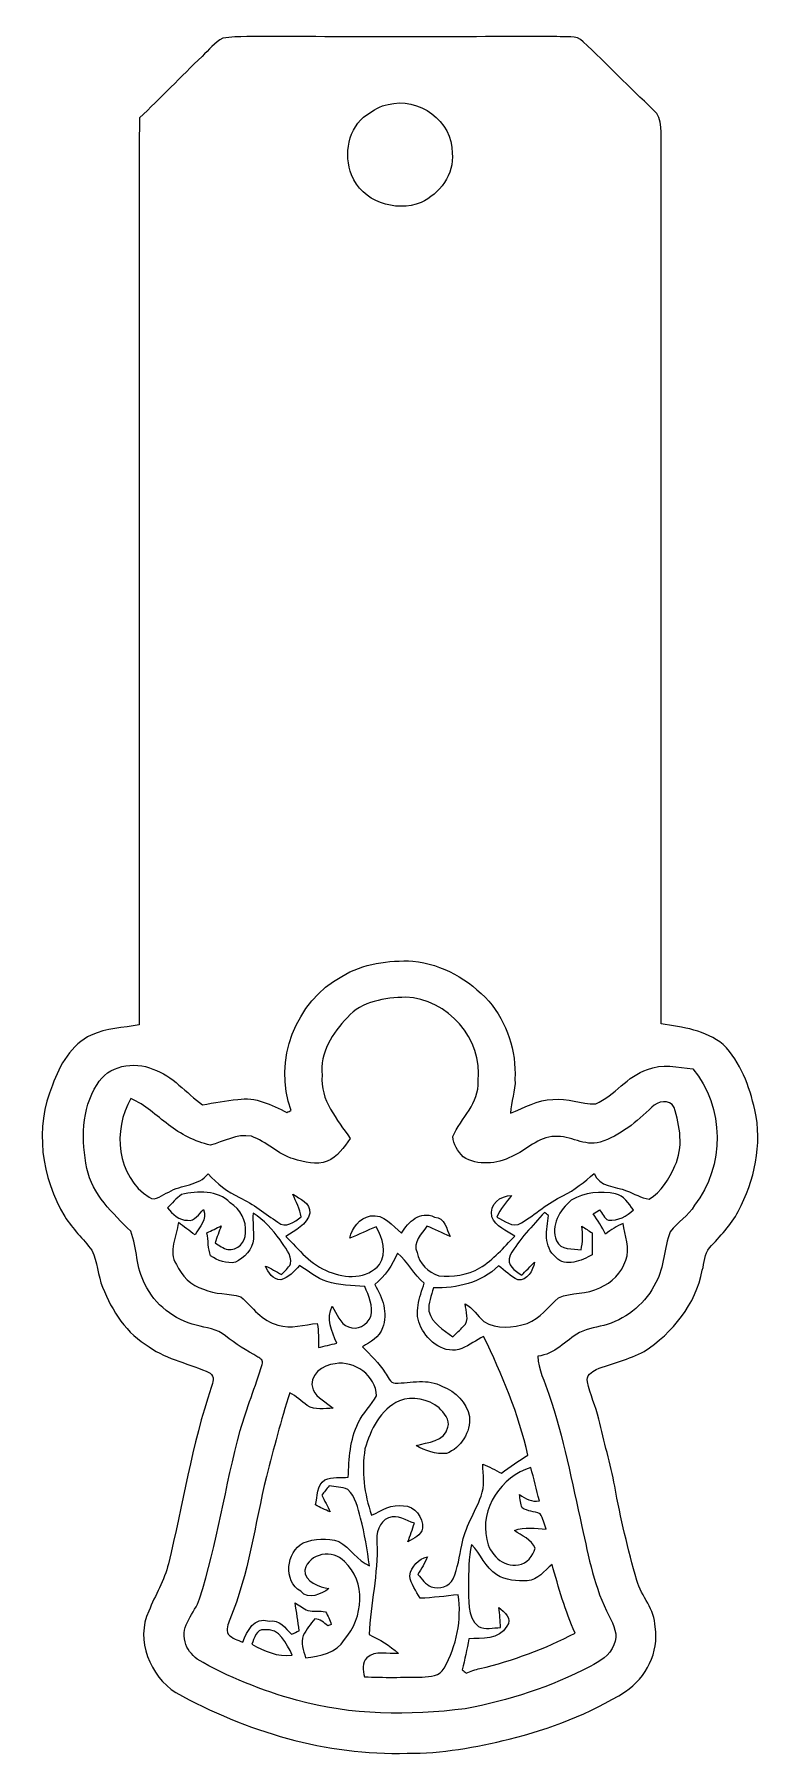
# Model space of a CAD drawing. Header units: centimetres. Extents: x -6.4 to 6.6, y -15.2 to 15.6.
import ezdxf

# ---------------------------------------------------------------- set-up
doc = ezdxf.new("R2010")
doc.units = ezdxf.units.CM
doc.header["$MEASUREMENT"] = 0
doc.layers.add('Layer 1', color=7, linetype='Continuous')

msp = doc.modelspace()

# ---------------------------------------------------------------- linework, layer by layer
at = {"layer": 'Layer 1', "color": 9}
for points, knots in [([(-3.06776, 15.55115), (-2.78165, 15.58749), (-2.49273, 15.57726), (-2.20486, 15.57867), (-2.20486, 15.57867), (-0.49953, 15.57091), (1.20579, 15.57584), (2.91147, 15.57796), (2.91147, 15.57796), (3.06599, 15.5575), (3.2639, 15.61606), (3.38455, 15.48553), (3.38455, 15.48553), (3.80647, 15.08407), (4.21393, 14.66744), (4.63832, 14.2688), (4.63832, 14.2688), (4.83623, 14.10688), (4.76038, 13.82289), (4.78331, 13.60029), (4.78331, 13.60029), (4.77696, 8.36718), (4.78014, 3.13408), (4.78155, -2.09903), (4.78155, -2.09903), (5.16925, -2.15441), (5.57883, -2.21086), (5.89421, -2.46768), (5.89421, -2.46768), (6.20818, -2.78165), (6.35882, -3.21451), (6.45971, -3.63714), (6.45971, -3.63714), (6.5973, -4.25556), (6.45372, -4.90291), (6.16126, -5.45465), (6.16126, -5.45465), (6.03215, -5.70195), (5.83318, -5.90197), (5.6455, -6.10517), (5.6455, -6.10517), (5.54849, -6.21489), (5.56154, -6.37575), (5.51639, -6.50804), (5.51639, -6.50804), (5.40279, -7.11623), (4.9851, -7.62882), (4.47746, -7.9629), (4.47746, -7.9629), (4.20546, -8.10401), (3.9056, -8.1788), (3.61915, -8.28322), (3.61915, -8.28322), (3.54154, -8.32873), (3.429, -8.39893), (3.45863, -8.50477), (3.45863, -8.50477), (3.50767, -8.73196), (3.60962, -8.94433), (3.66289, -9.17152), (3.66289, -9.17152), (3.75073, -9.57474), (3.87421, -9.96985), (3.94935, -10.37625), (3.94935, -10.37625), (4.05095, -10.94387), (4.18677, -11.50549), (4.34481, -12.06006), (4.34481, -12.06006), (4.42489, -12.3511), (4.67466, -12.579), (4.67219, -12.89473), (4.67219, -12.89473), (4.74698, -13.34594), (4.51203, -13.80102), (4.14302, -14.0522), (4.14302, -14.0522), (3.50061, -14.44519), (2.79259, -14.72636), (2.06093, -14.90274), (2.06093, -14.90274), (1.4605, -15.04527), (0.84949, -15.16521), (0.22966, -15.15533), (0.22966, -15.15533), (-1.21885, -15.19696), (-2.65042, -14.76939), (-3.90984, -14.07054), (-3.90984, -14.07054), (-4.37444, -13.77597), (-4.63938, -13.12757), (-4.39561, -12.61004), (-4.39561, -12.61004), (-4.28343, -12.325), (-4.11233, -12.06324), (-4.04424, -11.76161), (-4.04424, -11.76161), (-3.78495, -10.71033), (-3.62656, -9.63224), (-3.2766, -8.60496), (-3.2766, -8.60496), (-3.24803, -8.52029), (-3.20746, -8.40916), (-3.29918, -8.34813), (-3.29918, -8.34813), (-3.65407, -8.17633), (-4.06329, -8.11636), (-4.3882, -7.87894), (-4.3882, -7.87894), (-4.79072, -7.64681), (-5.05566, -7.23583), (-5.22288, -6.81249), (-5.22288, -6.81249), (-5.30966, -6.59906), (-5.31424, -6.35882), (-5.41302, -6.15068), (-5.41302, -6.15068), (-5.5686, -5.94466), (-5.76404, -5.76933), (-5.89915, -5.54778), (-5.89915, -5.54778), (-6.32389, -4.85352), (-6.44419, -3.95111), (-6.1214, -3.19264), (-6.1214, -3.19264), (-5.99087, -2.83633), (-5.7845, -2.46309), (-5.42502, -2.29799), (-5.42502, -2.29799), (-5.15585, -2.16923), (-4.85493, -2.16782), (-4.56706, -2.11561), (-4.56706, -2.11561), (-4.56777, 3.29671), (-4.57271, 8.70902), (-4.56459, 14.12134), (-4.56459, 14.12134), (-4.18042, 14.47941), (-3.81988, 14.86076), (-3.44064, 15.22342), (-3.44064, 15.22342), (-3.3214, 15.33701), (-3.21663, 15.47424), (-3.06776, 15.55115), (-3.06776, 15.55115), (-3.06776, 15.55115), (-3.06776, 15.55115), (-3.06776, 15.55115)], [0, 0, 0, 0, 0.02631579, 0.02631579, 0.02631579, 0.02631579, 0.05263158, 0.05263158, 0.05263158, 0.05263158, 0.07894737, 0.07894737, 0.07894737, 0.07894737, 0.10526316, 0.10526316, 0.10526316, 0.10526316, 0.13157895, 0.13157895, 0.13157895, 0.13157895, 0.15789474, 0.15789474, 0.15789474, 0.15789474, 0.18421053, 0.18421053, 0.18421053, 0.18421053, 0.21052632, 0.21052632, 0.21052632, 0.21052632, 0.23684211, 0.23684211, 0.23684211, 0.23684211, 0.26315789, 0.26315789, 0.26315789, 0.26315789, 0.28947368, 0.28947368, 0.28947368, 0.28947368, 0.31578947, 0.31578947, 0.31578947, 0.31578947, 0.34210526, 0.34210526, 0.34210526, 0.34210526, 0.36842105, 0.36842105, 0.36842105, 0.36842105, 0.39473684, 0.39473684, 0.39473684, 0.39473684, 0.42105263, 0.42105263, 0.42105263, 0.42105263, 0.44736842, 0.44736842, 0.44736842, 0.44736842, 0.47368421, 0.47368421, 0.47368421, 0.47368421, 0.5, 0.5, 0.5, 0.5, 0.52631579, 0.52631579, 0.52631579, 0.52631579, 0.55263158, 0.55263158, 0.55263158, 0.55263158, 0.57894737, 0.57894737, 0.57894737, 0.57894737, 0.60526316, 0.60526316, 0.60526316, 0.60526316, 0.63157895, 0.63157895, 0.63157895, 0.63157895, 0.65789474, 0.65789474, 0.65789474, 0.65789474, 0.68421053, 0.68421053, 0.68421053, 0.68421053, 0.71052632, 0.71052632, 0.71052632, 0.71052632, 0.73684211, 0.73684211, 0.73684211, 0.73684211, 0.76315789, 0.76315789, 0.76315789, 0.76315789, 0.78947368, 0.78947368, 0.78947368, 0.78947368, 0.81578947, 0.81578947, 0.81578947, 0.81578947, 0.84210526, 0.84210526, 0.84210526, 0.84210526, 0.86842105, 0.86842105, 0.86842105, 0.86842105, 0.89473684, 0.89473684, 0.89473684, 0.89473684, 0.92105263, 0.92105263, 0.92105263, 0.92105263, 0.94736842, 0.94736842, 0.94736842, 0.94736842, 1, 1, 1, 1]), ([(-0.10901, 14.36017), (-0.25259, 14.34465), (-0.37253, 14.25469), (-0.48895, 14.17743), (-0.48895, 14.17743), (-0.82656, 13.9513), (-0.90911, 13.46059), (-0.76447, 13.10146), (-0.76447, 13.10146), (-0.58244, 12.61851), (0.02187, 12.42695), (0.48154, 12.6044), (0.48154, 12.6044), (0.80821, 12.75962), (1.08514, 13.11522), (1.03576, 13.49234), (1.03576, 13.49234), (1.05798, 14.06278), (0.42862, 14.50904), (-0.10901, 14.36017), (-0.10901, 14.36017), (-0.10901, 14.36017), (-0.10901, 14.36017), (-0.10901, 14.36017)], [0, 0, 0, 0, 0.14285714, 0.14285714, 0.14285714, 0.14285714, 0.28571429, 0.28571429, 0.28571429, 0.28571429, 0.42857143, 0.42857143, 0.42857143, 0.42857143, 0.57142857, 0.57142857, 0.57142857, 0.57142857, 0.71428571, 0.71428571, 0.71428571, 0.71428571, 1, 1, 1, 1]), ([(-0.93874, -1.24672), (-1.7653, -1.6891), (-2.17417, -2.76789), (-1.84679, -3.64666), (-1.84679, -3.64666), (-1.86514, -3.65584), (-1.90253, -3.67418), (-1.92088, -3.683), (-1.92088, -3.683), (-2.19428, -3.55283), (-2.48814, -3.39549), (-2.80282, -3.45123), (-2.80282, -3.45123), (-3.01519, -3.46604), (-3.22333, -3.51331), (-3.43288, -3.54542), (-3.43288, -3.54542), (-3.73098, -3.33728), (-3.96416, -3.02436), (-4.32082, -2.90865), (-4.32082, -2.90865), (-4.65773, -2.75802), (-5.13398, -2.84374), (-5.32201, -3.18453), (-5.32201, -3.18453), (-5.60529, -3.62691), (-5.60881, -4.18818), (-5.50333, -4.68665), (-5.50333, -4.68665), (-5.40844, -5.15338), (-5.04014, -5.48781), (-4.71981, -5.81131), (-4.71981, -5.81131), (-4.59634, -6.11293), (-4.62809, -6.46642), (-4.4637, -6.7564), (-4.4637, -6.7564), (-4.29225, -7.12646), (-3.93735, -7.39563), (-3.54471, -7.49194), (-3.54471, -7.49194), (-3.36868, -7.54168), (-3.17183, -7.56038), (-3.02436, -7.67997), (-3.02436, -7.67997), (-2.84268, -7.82532), (-2.64478, -7.94914), (-2.44122, -8.06168), (-2.44122, -8.06168), (-2.39536, -8.08919), (-2.33257, -8.13188), (-2.36432, -8.19362), (-2.36432, -8.19362), (-2.48779, -8.59014), (-2.64372, -8.97714), (-2.75872, -9.37719), (-2.75872, -9.37719), (-3.02824, -10.37449), (-3.16936, -11.40425), (-3.48756, -12.38885), (-3.48756, -12.38885), (-3.5687, -12.65096), (-3.83681, -12.86439), (-3.74333, -13.16179), (-3.74333, -13.16179), (-3.72604, -13.29267), (-3.62056, -13.3858), (-3.52919, -13.47188), (-3.52919, -13.47188), (-2.97321, -13.79537), (-2.36961, -14.03103), (-1.75119, -14.2053), (-1.75119, -14.2053), (-0.76906, -14.47765), (0.26776, -14.48541), (1.27282, -14.35841), (1.27282, -14.35841), (2.04717, -14.20812), (2.80811, -13.96894), (3.50908, -13.60382), (3.50908, -13.60382), (3.67806, -13.50821), (3.8668, -13.40873), (3.93418, -13.21223), (3.93418, -13.21223), (4.02414, -13.04396), (3.92501, -12.85522), (3.84881, -12.70071), (3.84881, -12.70071), (3.5881, -12.20188), (3.48015, -11.64378), (3.36268, -11.09874), (3.36268, -11.09874), (3.18135, -10.30429), (3.03565, -9.49819), (2.76613, -8.72772), (2.76613, -8.72772), (2.69663, -8.5023), (2.58057, -8.28534), (2.57246, -8.04545), (2.57246, -8.04545), (2.87161, -8.01829), (3.06987, -7.7664), (3.31576, -7.62459), (3.31576, -7.62459), (3.47133, -7.54451), (3.64843, -7.52898), (3.81388, -7.47713), (3.81388, -7.47713), (4.19029, -7.35894), (4.51732, -7.08484), (4.68559, -6.72606), (4.68559, -6.72606), (4.84187, -6.44666), (4.83164, -6.11258), (4.94136, -5.81766), (4.94136, -5.81766), (5.07224, -5.64691), (5.27297, -5.53791), (5.37986, -5.34494), (5.37986, -5.34494), (5.92279, -4.65208), (5.91891, -3.57858), (5.3467, -2.90336), (5.3467, -2.90336), (5.07929, -2.87479), (4.79354, -2.80494), (4.53566, -2.91571), (4.53566, -2.91571), (4.17195, -3.02895), (3.95146, -3.38102), (3.60892, -3.53095), (3.60892, -3.53095), (3.34963, -3.53483), (3.10197, -3.42371), (2.84092, -3.44876), (2.84092, -3.44876), (2.56575, -3.44946), (2.32939, -3.60398), (2.07998, -3.69852), (2.07998, -3.69852), (2.08668, -3.49109), (2.17487, -3.296), (2.16288, -3.08645), (2.16288, -3.08645), (2.18616, -2.58657), (2.02248, -2.07151), (1.69369, -1.69157), (1.69369, -1.69157), (1.3402, -1.30563), (0.86289, -1.02623), (0.33549, -0.97367), (0.33549, -0.97367), (-0.09984, -0.95744), (-0.55986, -1.01635), (-0.93874, -1.24672)], [0, 0, 0, 0, 0.025, 0.025, 0.025, 0.025, 0.05, 0.05, 0.05, 0.05, 0.075, 0.075, 0.075, 0.075, 0.1, 0.1, 0.1, 0.1, 0.125, 0.125, 0.125, 0.125, 0.15, 0.15, 0.15, 0.15, 0.175, 0.175, 0.175, 0.175, 0.2, 0.2, 0.2, 0.2, 0.225, 0.225, 0.225, 0.225, 0.25, 0.25, 0.25, 0.25, 0.275, 0.275, 0.275, 0.275, 0.3, 0.3, 0.3, 0.3, 0.325, 0.325, 0.325, 0.325, 0.35, 0.35, 0.35, 0.35, 0.375, 0.375, 0.375, 0.375, 0.4, 0.4, 0.4, 0.4, 0.425, 0.425, 0.425, 0.425, 0.45, 0.45, 0.45, 0.45, 0.475, 0.475, 0.475, 0.475, 0.5, 0.5, 0.5, 0.5, 0.525, 0.525, 0.525, 0.525, 0.55, 0.55, 0.55, 0.55, 0.575, 0.575, 0.575, 0.575, 0.6, 0.6, 0.6, 0.6, 0.625, 0.625, 0.625, 0.625, 0.65, 0.65, 0.65, 0.65, 0.675, 0.675, 0.675, 0.675, 0.7, 0.7, 0.7, 0.7, 0.725, 0.725, 0.725, 0.725, 0.75, 0.75, 0.75, 0.75, 0.775, 0.775, 0.775, 0.775, 0.8, 0.8, 0.8, 0.8, 0.825, 0.825, 0.825, 0.825, 0.85, 0.85, 0.85, 0.85, 0.875, 0.875, 0.875, 0.875, 0.9, 0.9, 0.9, 0.9, 0.925, 0.925, 0.925, 0.925, 0.95, 0.95, 0.95, 0.95, 1, 1, 1, 1]), ([(0.20567, -1.62172), (0.95144, -1.64641), (1.59949, -2.37137), (1.50142, -3.12244), (1.50142, -3.12244), (1.52541, -3.51402), (1.19839, -3.78319), (1.04846, -4.11339), (1.04846, -4.11339), (1.04846, -4.25521), (1.14476, -4.37621), (1.23366, -4.47816), (1.23366, -4.47816), (1.50072, -4.64326), (1.83586, -4.60693), (2.10714, -4.47216), (2.10714, -4.47216), (2.3689, -4.36069), (2.57493, -4.11586), (2.8762, -4.11339), (2.8762, -4.11339), (3.15419, -4.09046), (3.40678, -4.29789), (3.68582, -4.2164), (3.68582, -4.2164), (4.04601, -4.09822), (4.34657, -3.85127), (4.61363, -3.58951), (4.61363, -3.58951), (4.7184, -3.48262), (4.93042, -3.43112), (5.01191, -3.59269), (5.01191, -3.59269), (5.11881, -3.92465), (5.18301, -4.30989), (5.02708, -4.63903), (5.02708, -4.63903), (4.92372, -4.86516), (4.79037, -5.11104), (4.56424, -5.23381), (4.56424, -5.23381), (4.42101, -5.21758), (4.29683, -5.13327), (4.16278, -5.08741), (4.16278, -5.08741), (3.95781, -4.99992), (3.67206, -5.02038), (3.57999, -4.77661), (3.57999, -4.77661), (3.40466, -4.92372), (3.23003, -5.07647), (3.02119, -5.17419), (3.02119, -5.17419), (2.75131, -5.30154), (2.52942, -5.5058), (2.27824, -5.66244), (2.27824, -5.66244), (2.1149, -5.75839), (1.9745, -5.61552), (1.8355, -5.55766), (1.8355, -5.55766), (1.899, -5.41126), (2.00166, -5.29096), (2.1022, -5.16996), (2.1022, -5.16996), (1.90077, -5.16819), (1.69686, -5.32694), (1.74872, -5.55202), (1.74872, -5.55202), (1.81822, -5.73017), (2.0126, -5.79684), (2.159, -5.89809), (2.159, -5.89809), (1.96109, -6.09882), (1.77765, -6.32319), (1.53141, -6.46748), (1.53141, -6.46748), (1.31163, -6.59342), (1.04704, -6.63363), (0.79798, -6.60964), (0.79798, -6.60964), (0.61242, -6.5405), (0.44591, -6.39374), (0.40922, -6.1909), (0.40922, -6.1909), (0.32491, -6.00534), (0.49601, -5.8607), (0.58173, -5.71782), (0.58173, -5.71782), (0.72425, -5.7725), (0.86113, -5.84059), (0.99907, -5.90585), (0.99907, -5.90585), (0.94015, -5.76897), (0.9077, -5.56754), (0.72249, -5.5559), (0.72249, -5.5559), (0.46778, -5.43313), (0.24518, -5.64162), (0.13123, -5.84729), (0.13123, -5.84729), (-0.03351, -5.71324), (-0.18309, -5.49416), (-0.42686, -5.53649), (-0.42686, -5.53649), (-0.62265, -5.57989), (-0.75671, -5.74534), (-0.79446, -5.93513), (-0.79446, -5.93513), (-0.63747, -5.86634), (-0.48154, -5.79579), (-0.32173, -5.73264), (-0.32173, -5.73264), (-0.21026, -5.92949), (-0.12665, -6.19972), (-0.26353, -6.40362), (-0.26353, -6.40362), (-0.48613, -6.67244), (-0.87524, -6.65798), (-1.17087, -6.5338), (-1.17087, -6.5338), (-1.49049, -6.41562), (-1.7078, -6.13833), (-1.93993, -5.90268), (-1.93993, -5.90268), (-1.77941, -5.78873), (-1.55822, -5.69842), (-1.51165, -5.48605), (-1.51165, -5.48605), (-1.49507, -5.30225), (-1.68945, -5.23275), (-1.81434, -5.14738), (-1.81434, -5.14738), (-1.75789, -5.28002), (-1.69263, -5.40985), (-1.66829, -5.55413), (-1.66829, -5.55413), (-1.78682, -5.64339), (-1.94028, -5.76404), (-2.08633, -5.64833), (-2.08633, -5.64833), (-2.31175, -5.49698), (-2.52201, -5.31989), (-2.77001, -5.20524), (-2.77001, -5.20524), (-2.98873, -5.11034), (-3.17394, -4.95547), (-3.33375, -4.7812), (-3.33375, -4.7812), (-3.50061, -5.00168), (-3.81635, -4.97452), (-4.03931, -5.10893), (-4.03931, -5.10893), (-4.15184, -5.14562), (-4.27143, -5.28814), (-4.39032, -5.20241), (-4.39032, -5.20241), (-4.96605, -4.83517), (-5.05143, -3.98992), (-4.71452, -3.43359), (-4.71452, -3.43359), (-4.46193, -3.54365), (-4.26332, -3.7398), (-4.0446, -3.90243), (-4.0446, -3.90243), (-3.82623, -4.07811), (-3.56553, -4.19876), (-3.29636, -4.27002), (-3.29636, -4.27002), (-3.05294, -4.20934), (-2.82222, -4.05624), (-2.5587, -4.11092), (-2.5587, -4.11092), (-2.28529, -4.20264), (-2.08174, -4.43548), (-1.80199, -4.51626), (-1.80199, -4.51626), (-1.61149, -4.56953), (-1.39312, -4.63832), (-1.2005, -4.55648), (-1.2005, -4.55648), (-1.01212, -4.48627), (-0.90382, -4.30389), (-0.78916, -4.14973), (-0.78916, -4.14973), (-1.016, -3.80718), (-1.33491, -3.46322), (-1.29117, -3.01696), (-1.29117, -3.01696), (-1.33385, -2.62008), (-1.10349, -2.25601), (-0.83961, -1.98261), (-0.83961, -1.98261), (-0.58279, -1.68945), (-0.16334, -1.62807), (0.20567, -1.62172)], [0, 0, 0, 0, 0.02, 0.02, 0.02, 0.02, 0.04, 0.04, 0.04, 0.04, 0.06, 0.06, 0.06, 0.06, 0.08, 0.08, 0.08, 0.08, 0.1, 0.1, 0.1, 0.1, 0.12, 0.12, 0.12, 0.12, 0.14, 0.14, 0.14, 0.14, 0.16, 0.16, 0.16, 0.16, 0.18, 0.18, 0.18, 0.18, 0.2, 0.2, 0.2, 0.2, 0.22, 0.22, 0.22, 0.22, 0.24, 0.24, 0.24, 0.24, 0.26, 0.26, 0.26, 0.26, 0.28, 0.28, 0.28, 0.28, 0.3, 0.3, 0.3, 0.3, 0.32, 0.32, 0.32, 0.32, 0.34, 0.34, 0.34, 0.34, 0.36, 0.36, 0.36, 0.36, 0.38, 0.38, 0.38, 0.38, 0.4, 0.4, 0.4, 0.4, 0.42, 0.42, 0.42, 0.42, 0.44, 0.44, 0.44, 0.44, 0.46, 0.46, 0.46, 0.46, 0.48, 0.48, 0.48, 0.48, 0.5, 0.5, 0.5, 0.5, 0.52, 0.52, 0.52, 0.52, 0.54, 0.54, 0.54, 0.54, 0.56, 0.56, 0.56, 0.56, 0.58, 0.58, 0.58, 0.58, 0.6, 0.6, 0.6, 0.6, 0.62, 0.62, 0.62, 0.62, 0.64, 0.64, 0.64, 0.64, 0.66, 0.66, 0.66, 0.66, 0.68, 0.68, 0.68, 0.68, 0.7, 0.7, 0.7, 0.7, 0.72, 0.72, 0.72, 0.72, 0.74, 0.74, 0.74, 0.74, 0.76, 0.76, 0.76, 0.76, 0.78, 0.78, 0.78, 0.78, 0.8, 0.8, 0.8, 0.8, 0.82, 0.82, 0.82, 0.82, 0.84, 0.84, 0.84, 0.84, 0.86, 0.86, 0.86, 0.86, 0.88, 0.88, 0.88, 0.88, 0.9, 0.9, 0.9, 0.9, 0.92, 0.92, 0.92, 0.92, 0.94, 0.94, 0.94, 0.94, 0.96, 0.96, 0.96, 0.96, 1, 1, 1, 1]), ([(-3.80894, -5.15338), (-3.51755, -5.08176), (-3.16689, -5.0733), (-2.93617, -5.29872), (-2.93617, -5.29872), (-2.75696, -5.41796), (-2.64089, -5.6194), (-2.66347, -5.84059), (-2.66347, -5.84059), (-2.65324, -6.00781), (-2.81376, -6.15491), (-2.97921, -6.13939), (-2.97921, -6.13939), (-3.06388, -6.11787), (-3.13443, -6.06249), (-3.20816, -6.01839), (-3.20816, -6.01839), (-3.17429, -5.91679), (-3.13761, -5.81589), (-3.09951, -5.71606), (-3.09951, -5.71606), (-3.18558, -5.75486), (-3.2699, -5.79649), (-3.35386, -5.83953), (-3.35386, -5.83953), (-3.32705, -5.97429), (-3.33763, -6.12105), (-3.28824, -6.25228), (-3.28824, -6.25228), (-3.15701, -6.33377), (-3.00461, -6.39692), (-2.84551, -6.36552), (-2.84551, -6.36552), (-2.68464, -6.28297), (-2.53647, -6.13974), (-2.52166, -5.94995), (-2.52166, -5.94995), (-2.51531, -5.79579), (-2.53718, -5.64233), (-2.52906, -5.48852), (-2.52906, -5.48852), (-2.33045, -5.60317), (-2.18369, -5.78414), (-2.04505, -5.96265), (-2.04505, -5.96265), (-1.96497, -6.09741), (-1.82457, -6.22053), (-1.85561, -6.39621), (-1.85561, -6.39621), (-1.8983, -6.46818), (-1.96109, -6.52498), (-2.0193, -6.58424), (-2.0193, -6.58424), (-2.11243, -6.52992), (-2.20627, -6.47735), (-2.30399, -6.4329), (-2.30399, -6.4329), (-2.25778, -6.5465), (-2.17311, -6.68584), (-2.03235, -6.67808), (-2.03235, -6.67808), (-1.88948, -6.64563), (-1.79317, -6.52533), (-1.69651, -6.42479), (-1.69651, -6.42479), (-1.53635, -6.52463), (-1.38748, -6.64916), (-1.20721, -6.71266), (-1.20721, -6.71266), (-0.98848, -6.78321), (-0.756, -6.78145), (-0.52881, -6.79803), (-0.52881, -6.79803), (-0.45685, -6.96736), (-0.36901, -7.14869), (-0.41981, -7.33919), (-0.41981, -7.33919), (-0.48366, -7.48277), (-0.66358, -7.59777), (-0.81774, -7.52263), (-0.81774, -7.52263), (-0.98108, -7.46619), (-1.022, -7.28027), (-1.11054, -7.15186), (-1.11054, -7.15186), (-1.22731, -7.37447), (-1.11266, -7.60307), (-1.02941, -7.81473), (-1.02941, -7.81473), (-1.13983, -7.83978), (-1.24919, -7.86624), (-1.35855, -7.89305), (-1.35855, -7.89305), (-1.35643, -7.74771), (-1.35396, -7.60271), (-1.37724, -7.45913), (-1.37724, -7.45913), (-1.61008, -7.47995), (-1.85314, -7.56849), (-2.08209, -7.48877), (-2.08209, -7.48877), (-2.36714, -7.42244), (-2.54176, -7.16774), (-2.74602, -6.98253), (-2.74602, -6.98253), (-2.96439, -6.91268), (-3.20746, -6.94902), (-3.41771, -6.8453), (-3.41771, -6.8453), (-3.64067, -6.78392), (-3.80647, -6.60788), (-3.90208, -6.40433), (-3.90208, -6.40433), (-4.05589, -6.1722), (-3.89149, -5.89986), (-3.86644, -5.65397), (-3.86644, -5.65397), (-3.76661, -5.72699), (-3.66783, -5.80143), (-3.56799, -5.87516), (-3.56799, -5.87516), (-3.49215, -5.73193), (-3.33834, -5.59611), (-3.41489, -5.42008), (-3.41489, -5.42008), (-3.49532, -5.49592), (-3.57152, -5.63915), (-3.70134, -5.6134), (-3.70134, -5.6134), (-3.86045, -5.61622), (-3.96734, -5.50051), (-4.06153, -5.39256), (-4.06153, -5.39256), (-3.97898, -5.31142), (-3.90419, -5.22005), (-3.80894, -5.15338)], [0, 0, 0, 0, 0.02857143, 0.02857143, 0.02857143, 0.02857143, 0.05714286, 0.05714286, 0.05714286, 0.05714286, 0.08571429, 0.08571429, 0.08571429, 0.08571429, 0.11428571, 0.11428571, 0.11428571, 0.11428571, 0.14285714, 0.14285714, 0.14285714, 0.14285714, 0.17142857, 0.17142857, 0.17142857, 0.17142857, 0.2, 0.2, 0.2, 0.2, 0.22857143, 0.22857143, 0.22857143, 0.22857143, 0.25714286, 0.25714286, 0.25714286, 0.25714286, 0.28571429, 0.28571429, 0.28571429, 0.28571429, 0.31428571, 0.31428571, 0.31428571, 0.31428571, 0.34285714, 0.34285714, 0.34285714, 0.34285714, 0.37142857, 0.37142857, 0.37142857, 0.37142857, 0.4, 0.4, 0.4, 0.4, 0.42857143, 0.42857143, 0.42857143, 0.42857143, 0.45714286, 0.45714286, 0.45714286, 0.45714286, 0.48571429, 0.48571429, 0.48571429, 0.48571429, 0.51428571, 0.51428571, 0.51428571, 0.51428571, 0.54285714, 0.54285714, 0.54285714, 0.54285714, 0.57142857, 0.57142857, 0.57142857, 0.57142857, 0.6, 0.6, 0.6, 0.6, 0.62857143, 0.62857143, 0.62857143, 0.62857143, 0.65714286, 0.65714286, 0.65714286, 0.65714286, 0.68571429, 0.68571429, 0.68571429, 0.68571429, 0.71428571, 0.71428571, 0.71428571, 0.71428571, 0.74285714, 0.74285714, 0.74285714, 0.74285714, 0.77142857, 0.77142857, 0.77142857, 0.77142857, 0.8, 0.8, 0.8, 0.8, 0.82857143, 0.82857143, 0.82857143, 0.82857143, 0.85714286, 0.85714286, 0.85714286, 0.85714286, 0.88571429, 0.88571429, 0.88571429, 0.88571429, 0.91428571, 0.91428571, 0.91428571, 0.91428571, 0.94285714, 0.94285714, 0.94285714, 0.94285714, 1, 1, 1, 1]), ([(3.17147, -5.25427), (3.40501, -5.11528), (3.70064, -5.08353), (3.96487, -5.13821), (3.96487, -5.13821), (4.11445, -5.17172), (4.19629, -5.31389), (4.28343, -5.42607), (4.28343, -5.42607), (4.16666, -5.54426), (4.00579, -5.62363), (3.83716, -5.61446), (3.83716, -5.61446), (3.75955, -5.57636), (3.72428, -5.49169), (3.67912, -5.42396), (3.67912, -5.42396), (3.64102, -5.44865), (3.60292, -5.47335), (3.56553, -5.49839), (3.56553, -5.49839), (3.64137, -5.61763), (3.72428, -5.73299), (3.78495, -5.8614), (3.78495, -5.8614), (3.88126, -5.78309), (3.98674, -5.71712), (4.10104, -5.66879), (4.10104, -5.66879), (4.12926, -5.88645), (4.2291, -6.11293), (4.14584, -6.32919), (4.14584, -6.32919), (4.07458, -6.55108), (3.89643, -6.72994), (3.68371, -6.82202), (3.68371, -6.82202), (3.45405, -6.94267), (3.175, -6.89539), (2.94252, -7.00299), (2.94252, -7.00299), (2.76225, -7.16139), (2.61126, -7.372), (2.37878, -7.45984), (2.37878, -7.45984), (2.12725, -7.53851), (1.83868, -7.56567), (1.60267, -7.42632), (1.60267, -7.42632), (1.49296, -7.31979), (1.40864, -7.18573), (1.27212, -7.10918), (1.27212, -7.10918), (1.276, -7.24217), (1.36208, -7.40974), (1.23543, -7.51311), (1.23543, -7.51311), (1.17581, -7.57731), (1.11266, -7.6387), (1.04775, -7.69796), (1.04775, -7.69796), (0.883, -7.56885), (0.67698, -7.46125), (0.61842, -7.24359), (0.61842, -7.24359), (0.60925, -7.09683), (0.66216, -6.96031), (0.70167, -6.82307), (0.70167, -6.82307), (1.12148, -6.83472), (1.56069, -6.73347), (1.86619, -6.43043), (1.86619, -6.43043), (1.98367, -6.50875), (2.07786, -6.62481), (2.21156, -6.67738), (2.21156, -6.67738), (2.38019, -6.70207), (2.49237, -6.50946), (2.50931, -6.36588), (2.50931, -6.36588), (2.45322, -6.42408), (2.34103, -6.54015), (2.28494, -6.59836), (2.28494, -6.59836), (2.16747, -6.5151), (1.99002, -6.42197), (2.07751, -6.23923), (2.07751, -6.23923), (2.23802, -5.95136), (2.47544, -5.71782), (2.69205, -5.47229), (2.69205, -5.47229), (2.71004, -5.48605), (2.74638, -5.51321), (2.76437, -5.52662), (2.76437, -5.52662), (2.72697, -5.78026), (2.66418, -6.09036), (2.89631, -6.27521), (2.89631, -6.27521), (3.06705, -6.46501), (3.35809, -6.33483), (3.54718, -6.23006), (3.54718, -6.23006), (3.54647, -6.13234), (3.54506, -5.93725), (3.54436, -5.83953), (3.54436, -5.83953), (3.48298, -5.80037), (3.4223, -5.76086), (3.36127, -5.7217), (3.36127, -5.7217), (3.38279, -5.86281), (3.37644, -6.00569), (3.34645, -6.14504), (3.34645, -6.14504), (3.20287, -6.12034), (2.97956, -6.15103), (2.90795, -5.98135), (2.90795, -5.98135), (2.79471, -5.7083), (2.9651, -5.42466), (3.17147, -5.25427)], [0, 0, 0, 0, 0.03125, 0.03125, 0.03125, 0.03125, 0.0625, 0.0625, 0.0625, 0.0625, 0.09375, 0.09375, 0.09375, 0.09375, 0.125, 0.125, 0.125, 0.125, 0.15625, 0.15625, 0.15625, 0.15625, 0.1875, 0.1875, 0.1875, 0.1875, 0.21875, 0.21875, 0.21875, 0.21875, 0.25, 0.25, 0.25, 0.25, 0.28125, 0.28125, 0.28125, 0.28125, 0.3125, 0.3125, 0.3125, 0.3125, 0.34375, 0.34375, 0.34375, 0.34375, 0.375, 0.375, 0.375, 0.375, 0.40625, 0.40625, 0.40625, 0.40625, 0.4375, 0.4375, 0.4375, 0.4375, 0.46875, 0.46875, 0.46875, 0.46875, 0.5, 0.5, 0.5, 0.5, 0.53125, 0.53125, 0.53125, 0.53125, 0.5625, 0.5625, 0.5625, 0.5625, 0.59375, 0.59375, 0.59375, 0.59375, 0.625, 0.625, 0.625, 0.625, 0.65625, 0.65625, 0.65625, 0.65625, 0.6875, 0.6875, 0.6875, 0.6875, 0.71875, 0.71875, 0.71875, 0.71875, 0.75, 0.75, 0.75, 0.75, 0.78125, 0.78125, 0.78125, 0.78125, 0.8125, 0.8125, 0.8125, 0.8125, 0.84375, 0.84375, 0.84375, 0.84375, 0.875, 0.875, 0.875, 0.875, 0.90625, 0.90625, 0.90625, 0.90625, 0.9375, 0.9375, 0.9375, 0.9375, 1, 1, 1, 1]), ([(0.0575, -6.20183), (0.24306, -6.35811), (0.35172, -6.5846), (0.53869, -6.74088), (0.53869, -6.74088), (0.45685, -6.99347), (0.34396, -7.27357), (0.47837, -7.53004), (0.47837, -7.53004), (0.60396, -7.79039), (0.91052, -8.02322), (1.21038, -7.90928), (1.21038, -7.90928), (1.34514, -7.84613), (1.47002, -7.76252), (1.60091, -7.69161), (1.60091, -7.69161), (1.92793, -8.37389), (2.23061, -9.07556), (2.39254, -9.81816), (2.39254, -9.81816), (2.23097, -9.92082), (2.07081, -10.02594), (1.91911, -10.14271), (1.91911, -10.14271), (1.81081, -10.08239), (1.70039, -10.02594), (1.58503, -9.98079), (1.58503, -9.98079), (1.58891, -10.17023), (1.62631, -10.3699), (1.55646, -10.55299), (1.55646, -10.55299), (1.44674, -10.84721), (1.26506, -11.11638), (1.20826, -11.42894), (1.20826, -11.42894), (1.17122, -11.63249), (1.13841, -11.84099), (1.05304, -12.03113), (1.05304, -12.03113), (0.9906, -12.17507), (0.80504, -12.2241), (0.66393, -12.17718), (0.66393, -12.17718), (0.56127, -12.13167), (0.49459, -12.03643), (0.42439, -11.95352), (0.42439, -11.95352), (0.48895, -11.85157), (0.55069, -11.74715), (0.59761, -11.63602), (0.59761, -11.63602), (0.43427, -11.67871), (0.30762, -11.80677), (0.27693, -11.97645), (0.27693, -11.97645), (0.29774, -12.12674), (0.39229, -12.25127), (0.46284, -12.38144), (0.46284, -12.38144), (0.69074, -12.36909), (0.91828, -12.34511), (1.14512, -12.31688), (1.14512, -12.31688), (1.21356, -12.76809), (1.11584, -13.23587), (0.89394, -13.63133), (0.89394, -13.63133), (0.8195, -13.7735), (0.64276, -13.78409), (0.50059, -13.79149), (0.50059, -13.79149), (0.15593, -13.79537), (-0.18909, -13.80314), (-0.5334, -13.78585), (-0.5334, -13.78585), (-0.55739, -13.67331), (-0.58596, -13.53291), (-0.4886, -13.44542), (-0.4886, -13.44542), (-0.33902, -13.30748), (-0.11007, -13.38404), (0.07444, -13.36675), (0.07444, -13.36675), (-0.0829, -13.2267), (-0.26035, -13.11557), (-0.45156, -13.02914), (-0.45156, -13.02914), (-0.4258, -12.48022), (-0.28363, -11.94223), (-0.3115, -11.38978), (-0.3115, -11.38978), (-0.32632, -11.22151), (-0.2734, -11.00914), (-0.10019, -10.9407), (-0.10019, -10.9407), (0.06421, -10.87614), (0.21378, -10.98832), (0.36124, -11.03842), (0.36124, -11.03842), (0.32385, -11.14707), (0.28646, -11.26067), (0.24589, -11.36967), (0.24589, -11.36967), (0.34819, -11.31147), (0.48366, -11.25643), (0.50729, -11.12661), (0.50729, -11.12661), (0.51858, -10.93541), (0.37147, -10.72197), (0.16439, -10.72621), (0.16439, -10.72621), (-0.03916, -10.68529), (-0.22789, -10.81052), (-0.40464, -10.89378), (-0.40464, -10.89378), (-0.53763, -10.51489), (-0.58984, -10.10391), (-0.52388, -9.70668), (-0.52388, -9.70668), (-0.42404, -9.36202), (-0.24941, -9.00289), (0.09313, -8.84343), (0.09313, -8.84343), (0.32879, -8.76018), (0.61031, -8.80992), (0.80222, -8.97043), (0.80222, -8.97043), (0.88371, -9.06533), (1.01036, -9.17998), (0.96132, -9.31968), (0.96132, -9.31968), (0.91158, -9.57263), (0.59443, -9.58921), (0.39299, -9.646), (0.39299, -9.646), (0.55704, -9.73914), (0.74189, -9.80405), (0.9338, -9.78923), (0.9338, -9.78923), (1.19803, -9.69081), (1.37019, -9.40506), (1.34937, -9.1246), (1.34937, -9.1246), (1.29328, -8.87801), (1.09996, -8.67622), (0.86395, -8.59014), (0.86395, -8.59014), (0.60642, -8.43703), (0.30021, -8.52911), (0.0187, -8.53052), (0.0187, -8.53052), (-0.08008, -8.53264), (-0.10936, -8.39682), (-0.1651, -8.34778), (-0.1651, -8.34778), (-0.26458, -8.16116), (-0.43251, -8.03204), (-0.56974, -7.87682), (-0.56974, -7.87682), (-0.43145, -7.79074), (-0.2607, -7.71208), (-0.21202, -7.54133), (-0.21202, -7.54133), (-0.10336, -7.27675), (-0.21237, -6.99664), (-0.34572, -6.76487), (-0.34572, -6.76487), (-0.16933, -6.60929), (-0.03034, -6.4202), (0.0575, -6.20183)], [0, 0, 0, 0, 0.02272727, 0.02272727, 0.02272727, 0.02272727, 0.04545455, 0.04545455, 0.04545455, 0.04545455, 0.06818182, 0.06818182, 0.06818182, 0.06818182, 0.09090909, 0.09090909, 0.09090909, 0.09090909, 0.11363636, 0.11363636, 0.11363636, 0.11363636, 0.13636364, 0.13636364, 0.13636364, 0.13636364, 0.15909091, 0.15909091, 0.15909091, 0.15909091, 0.18181818, 0.18181818, 0.18181818, 0.18181818, 0.20454545, 0.20454545, 0.20454545, 0.20454545, 0.22727273, 0.22727273, 0.22727273, 0.22727273, 0.25, 0.25, 0.25, 0.25, 0.27272727, 0.27272727, 0.27272727, 0.27272727, 0.29545455, 0.29545455, 0.29545455, 0.29545455, 0.31818182, 0.31818182, 0.31818182, 0.31818182, 0.34090909, 0.34090909, 0.34090909, 0.34090909, 0.36363636, 0.36363636, 0.36363636, 0.36363636, 0.38636364, 0.38636364, 0.38636364, 0.38636364, 0.40909091, 0.40909091, 0.40909091, 0.40909091, 0.43181818, 0.43181818, 0.43181818, 0.43181818, 0.45454545, 0.45454545, 0.45454545, 0.45454545, 0.47727273, 0.47727273, 0.47727273, 0.47727273, 0.5, 0.5, 0.5, 0.5, 0.52272727, 0.52272727, 0.52272727, 0.52272727, 0.54545455, 0.54545455, 0.54545455, 0.54545455, 0.56818182, 0.56818182, 0.56818182, 0.56818182, 0.59090909, 0.59090909, 0.59090909, 0.59090909, 0.61363636, 0.61363636, 0.61363636, 0.61363636, 0.63636364, 0.63636364, 0.63636364, 0.63636364, 0.65909091, 0.65909091, 0.65909091, 0.65909091, 0.68181818, 0.68181818, 0.68181818, 0.68181818, 0.70454545, 0.70454545, 0.70454545, 0.70454545, 0.72727273, 0.72727273, 0.72727273, 0.72727273, 0.75, 0.75, 0.75, 0.75, 0.77272727, 0.77272727, 0.77272727, 0.77272727, 0.79545455, 0.79545455, 0.79545455, 0.79545455, 0.81818182, 0.81818182, 0.81818182, 0.81818182, 0.84090909, 0.84090909, 0.84090909, 0.84090909, 0.86363636, 0.86363636, 0.86363636, 0.86363636, 0.88636364, 0.88636364, 0.88636364, 0.88636364, 0.90909091, 0.90909091, 0.90909091, 0.90909091, 0.93181818, 0.93181818, 0.93181818, 0.93181818, 0.95454545, 0.95454545, 0.95454545, 0.95454545, 1, 1, 1, 1]), ([(-1.05622, -8.18233), (-0.7172, -8.11918), (-0.3235, -8.39858), (-0.31644, -8.75418), (-0.31644, -8.75418), (-0.40711, -8.9281), (-0.56374, -9.06004), (-0.64453, -9.24031), (-0.64453, -9.24031), (-0.79304, -9.54158), (-0.80927, -9.88272), (-0.82268, -10.21221), (-0.82268, -10.21221), (-0.96203, -10.22632), (-1.11125, -10.20057), (-1.24107, -10.26019), (-1.24107, -10.26019), (-1.39383, -10.35085), (-1.37019, -10.56393), (-1.41111, -10.70998), (-1.41111, -10.70998), (-1.32574, -10.75514), (-1.2386, -10.79676), (-1.14864, -10.83275), (-1.14864, -10.83275), (-1.19592, -10.73185), (-1.24707, -10.63343), (-1.29681, -10.5343), (-1.29681, -10.5343), (-1.25413, -10.47962), (-1.21109, -10.42494), (-1.16805, -10.37061), (-1.16805, -10.37061), (-1.05763, -10.38401), (-0.93909, -10.3886), (-0.83361, -10.43093), (-0.83361, -10.43093), (-0.69003, -10.56534), (-0.65123, -10.76537), (-0.60219, -10.94669), (-0.60219, -10.94669), (-0.52599, -11.22539), (-0.48578, -11.51255), (-0.44238, -11.7983), (-0.44238, -11.7983), (-0.66887, -11.71046), (-0.78246, -11.47269), (-0.99448, -11.3665), (-0.99448, -11.3665), (-1.19839, -11.29277), (-1.42981, -11.31006), (-1.62948, -11.38873), (-1.62948, -11.38873), (-1.93746, -11.54924), (-1.99108, -12.07417), (-1.67499, -12.25656), (-1.67499, -12.25656), (-1.5307, -12.42272), (-1.31092, -12.30595), (-1.1684, -12.20752), (-1.1684, -12.20752), (-1.33879, -12.17789), (-1.60902, -12.09322), (-1.60302, -11.87485), (-1.60302, -11.87485), (-1.52682, -11.56829), (-1.09185, -11.49914), (-0.89323, -11.72351), (-0.89323, -11.72351), (-0.49389, -12.07735), (-0.55351, -12.73598), (-0.88794, -13.11698), (-0.88794, -13.11698), (-1.0354, -13.36075), (-1.32891, -13.42284), (-1.59173, -13.44436), (-1.59173, -13.44436), (-1.61854, -13.31489), (-1.68451, -13.17837), (-1.62807, -13.04749), (-1.62807, -13.04749), (-1.57586, -12.93848), (-1.50142, -12.84005), (-1.42028, -12.75186), (-1.42028, -12.75186), (-1.32786, -12.75045), (-1.25906, -12.81853), (-1.19133, -12.8718), (-1.19133, -12.8718), (-1.1751, -12.86581), (-1.14265, -12.85416), (-1.12642, -12.84817), (-1.12642, -12.84817), (-1.15711, -12.77197), (-1.18181, -12.69118), (-1.23155, -12.62486), (-1.23155, -12.62486), (-1.33456, -12.59593), (-1.44286, -12.62239), (-1.54658, -12.60263), (-1.54658, -12.60263), (-1.62842, -12.56489), (-1.69968, -12.50844), (-1.77624, -12.46223), (-1.77624, -12.46223), (-1.7466, -12.62768), (-1.72403, -12.79384), (-1.70286, -12.96106), (-1.70286, -12.96106), (-1.74801, -12.98222), (-1.79282, -13.00409), (-1.83762, -13.02597), (-1.83762, -13.02597), (-1.9498, -12.91555), (-2.05599, -12.75433), (-2.24155, -12.78784), (-2.24155, -12.78784), (-2.51848, -12.70212), (-2.62996, -12.96952), (-2.71216, -13.16602), (-2.71216, -13.16602), (-2.80317, -13.12968), (-2.90583, -13.10181), (-2.97109, -13.02385), (-2.97109, -13.02385), (-3.02966, -12.9413), (-2.96757, -12.84393), (-2.94252, -12.76138), (-2.94252, -12.76138), (-2.60456, -11.94259), (-2.49767, -11.05535), (-2.28847, -10.20057), (-2.28847, -10.20057), (-2.15688, -9.69892), (-2.02918, -9.19621), (-1.86972, -8.70268), (-1.86972, -8.70268), (-1.75507, -8.763), (-1.66335, -8.85578), (-1.55716, -8.92881), (-1.55716, -8.92881), (-1.41923, -9.01841), (-1.24883, -8.98313), (-1.09396, -8.9789), (-1.09396, -8.9789), (-1.21426, -8.87024), (-1.3843, -8.8011), (-1.45309, -8.64658), (-1.45309, -8.64658), (-1.55046, -8.38941), (-1.27917, -8.19609), (-1.05622, -8.18233)], [0, 0, 0, 0, 0.02564103, 0.02564103, 0.02564103, 0.02564103, 0.05128205, 0.05128205, 0.05128205, 0.05128205, 0.07692308, 0.07692308, 0.07692308, 0.07692308, 0.1025641, 0.1025641, 0.1025641, 0.1025641, 0.12820513, 0.12820513, 0.12820513, 0.12820513, 0.15384615, 0.15384615, 0.15384615, 0.15384615, 0.17948718, 0.17948718, 0.17948718, 0.17948718, 0.20512821, 0.20512821, 0.20512821, 0.20512821, 0.23076923, 0.23076923, 0.23076923, 0.23076923, 0.25641026, 0.25641026, 0.25641026, 0.25641026, 0.28205128, 0.28205128, 0.28205128, 0.28205128, 0.30769231, 0.30769231, 0.30769231, 0.30769231, 0.33333333, 0.33333333, 0.33333333, 0.33333333, 0.35897436, 0.35897436, 0.35897436, 0.35897436, 0.38461538, 0.38461538, 0.38461538, 0.38461538, 0.41025641, 0.41025641, 0.41025641, 0.41025641, 0.43589744, 0.43589744, 0.43589744, 0.43589744, 0.46153846, 0.46153846, 0.46153846, 0.46153846, 0.48717949, 0.48717949, 0.48717949, 0.48717949, 0.51282051, 0.51282051, 0.51282051, 0.51282051, 0.53846154, 0.53846154, 0.53846154, 0.53846154, 0.56410256, 0.56410256, 0.56410256, 0.56410256, 0.58974359, 0.58974359, 0.58974359, 0.58974359, 0.61538462, 0.61538462, 0.61538462, 0.61538462, 0.64102564, 0.64102564, 0.64102564, 0.64102564, 0.66666667, 0.66666667, 0.66666667, 0.66666667, 0.69230769, 0.69230769, 0.69230769, 0.69230769, 0.71794872, 0.71794872, 0.71794872, 0.71794872, 0.74358974, 0.74358974, 0.74358974, 0.74358974, 0.76923077, 0.76923077, 0.76923077, 0.76923077, 0.79487179, 0.79487179, 0.79487179, 0.79487179, 0.82051282, 0.82051282, 0.82051282, 0.82051282, 0.84615385, 0.84615385, 0.84615385, 0.84615385, 0.87179487, 0.87179487, 0.87179487, 0.87179487, 0.8974359, 0.8974359, 0.8974359, 0.8974359, 0.92307692, 0.92307692, 0.92307692, 0.92307692, 0.94871795, 0.94871795, 0.94871795, 0.94871795, 1, 1, 1, 1]), ([(1.65982, -11.32628), (1.524, -10.77666), (1.9244, -10.19704), (2.44722, -10.04076), (2.44722, -10.04076), (2.50084, -10.23761), (2.54282, -10.43764), (2.59891, -10.63378), (2.59891, -10.63378), (2.46627, -10.66871), (2.35303, -10.59251), (2.24649, -10.52513), (2.24649, -10.52513), (2.25425, -10.60521), (2.25884, -10.68811), (2.29235, -10.76254), (2.29235, -10.76254), (2.38654, -10.82957), (2.51001, -10.81899), (2.61161, -10.86838), (2.61161, -10.86838), (2.66665, -10.95163), (2.68887, -11.05076), (2.71992, -11.1446), (2.71992, -11.1446), (2.52977, -11.1319), (2.33539, -11.09768), (2.15124, -11.16753), (2.15124, -11.16753), (2.28318, -11.25961), (2.45851, -11.32487), (2.52236, -11.48468), (2.52236, -11.48468), (2.48638, -11.62438), (2.37772, -11.76549), (2.22638, -11.78454), (2.22638, -11.78454), (1.95016, -11.83464), (1.69933, -11.58699), (1.65982, -11.32628)], [0, 0, 0, 0, 0.09090909, 0.09090909, 0.09090909, 0.09090909, 0.18181818, 0.18181818, 0.18181818, 0.18181818, 0.27272727, 0.27272727, 0.27272727, 0.27272727, 0.36363636, 0.36363636, 0.36363636, 0.36363636, 0.45454545, 0.45454545, 0.45454545, 0.45454545, 0.54545455, 0.54545455, 0.54545455, 0.54545455, 0.63636364, 0.63636364, 0.63636364, 0.63636364, 0.72727273, 0.72727273, 0.72727273, 0.72727273, 0.81818182, 0.81818182, 0.81818182, 0.81818182, 1, 1, 1, 1]), ([(1.38501, -11.4173), (1.54834, -11.58804), (1.63195, -11.8304), (1.83762, -11.95917), (1.83762, -11.95917), (1.99461, -12.06782), (2.19992, -12.06782), (2.38337, -12.06676), (2.38337, -12.06676), (2.57387, -12.05689), (2.68887, -11.88438), (2.82681, -11.77643), (2.82681, -11.77643), (2.94322, -12.192), (3.06246, -12.60863), (3.23921, -13.00374), (3.23921, -13.00374), (2.70087, -13.28526), (2.12584, -13.49869), (1.53423, -13.63839), (1.53423, -13.63839), (1.45027, -13.6585), (1.36913, -13.68884), (1.28905, -13.72059), (1.28905, -13.72059), (1.26577, -13.70048), (1.24248, -13.68107), (1.21955, -13.66167), (1.21955, -13.66167), (1.2633, -13.47823), (1.30316, -13.29337), (1.33456, -13.10746), (1.33456, -13.10746), (1.57409, -13.08664), (1.87678, -13.13145), (2.01859, -12.88309), (2.01859, -12.88309), (2.12161, -12.75186), (1.97309, -12.62027), (1.87219, -12.54795), (1.87219, -12.54795), (1.88807, -12.66649), (1.90288, -12.78572), (1.90288, -12.90567), (1.90288, -12.90567), (1.77094, -12.90567), (1.63019, -12.94765), (1.50707, -12.88732), (1.50707, -12.88732), (1.29787, -12.70106), (1.33667, -12.40261), (1.32821, -12.15319), (1.32821, -12.15319), (1.33914, -11.90801), (1.32433, -11.65719), (1.38501, -11.4173)], [0, 0, 0, 0, 0.06666667, 0.06666667, 0.06666667, 0.06666667, 0.13333333, 0.13333333, 0.13333333, 0.13333333, 0.2, 0.2, 0.2, 0.2, 0.26666667, 0.26666667, 0.26666667, 0.26666667, 0.33333333, 0.33333333, 0.33333333, 0.33333333, 0.4, 0.4, 0.4, 0.4, 0.46666667, 0.46666667, 0.46666667, 0.46666667, 0.53333333, 0.53333333, 0.53333333, 0.53333333, 0.6, 0.6, 0.6, 0.6, 0.66666667, 0.66666667, 0.66666667, 0.66666667, 0.73333333, 0.73333333, 0.73333333, 0.73333333, 0.8, 0.8, 0.8, 0.8, 0.86666667, 0.86666667, 0.86666667, 0.86666667, 1, 1, 1, 1]), ([(-2.54988, -13.20271), (-2.50684, -13.10252), (-2.47333, -12.92789), (-2.32939, -12.94447), (-2.32939, -12.94447), (-2.04646, -12.90955), (-1.93428, -13.19495), (-1.82527, -13.39709), (-1.82527, -13.39709), (-2.08844, -13.4366), (-2.32728, -13.32442), (-2.54988, -13.20271)], [0, 0, 0, 0, 0.25, 0.25, 0.25, 0.25, 0.5, 0.5, 0.5, 0.5, 1, 1, 1, 1])]:
    msp.add_open_spline(points, degree=3, knots=knots, dxfattribs=at)

doc.saveas('drawing.dxf')
